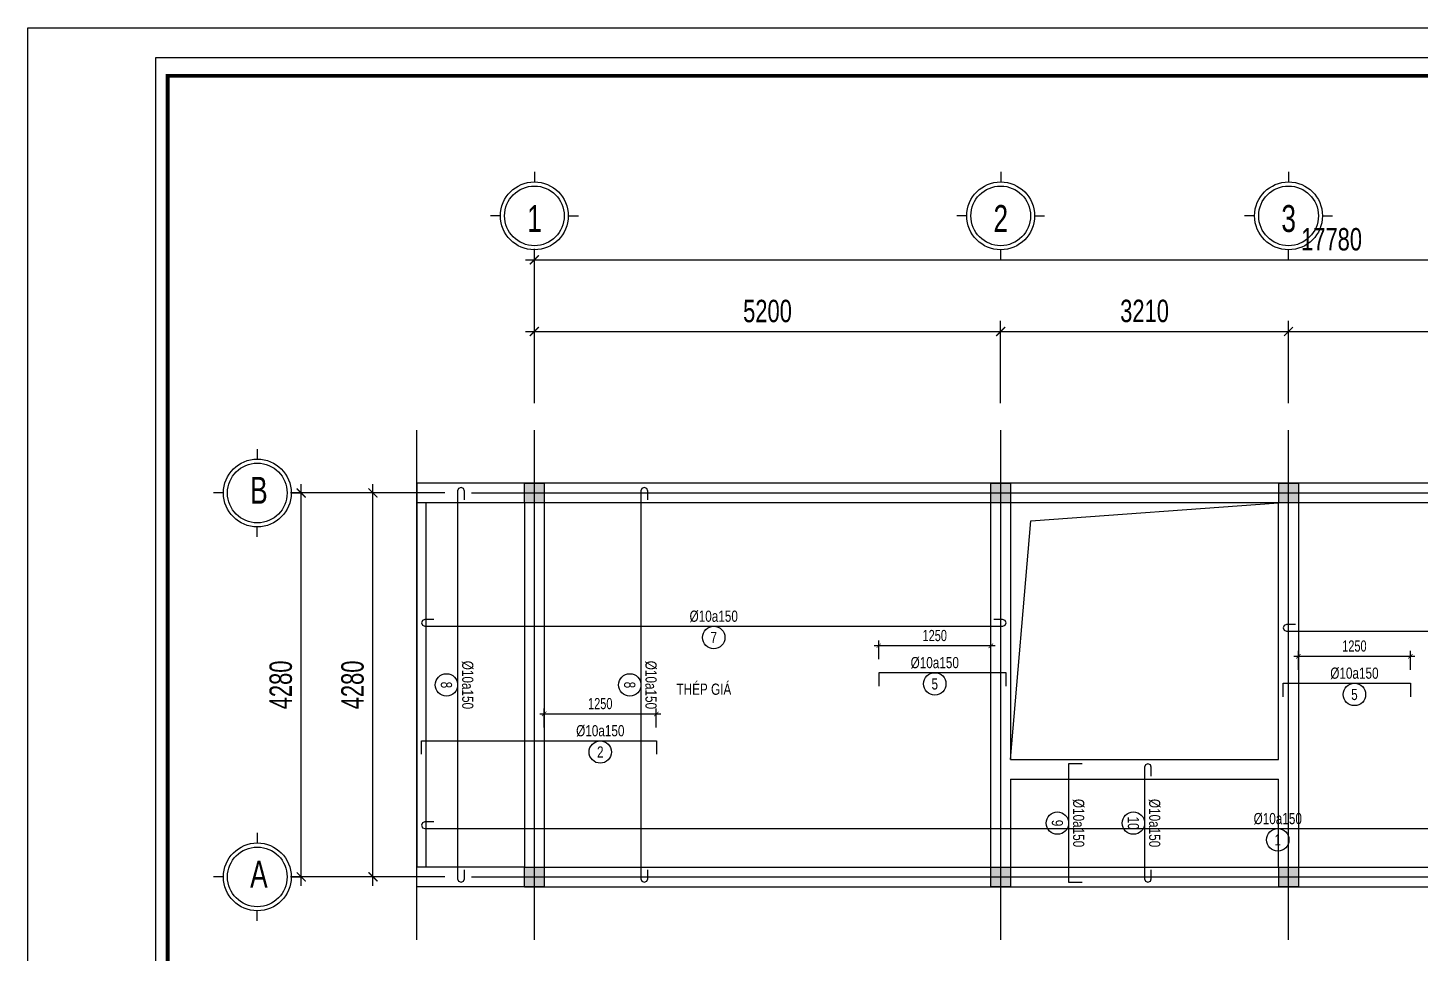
# Model space of a CAD drawing. Header units: inches. Extents: x 442278 to 842836, y -356313 to 59457.
# Drawn here: x 788970 to 804497, y -76923 to -66608 of the extents above; entities that cross this region are included whole.
import ezdxf
from ezdxf.enums import TextEntityAlignment as Align

# ---------------------------------------------------------------- set-up
doc = ezdxf.new("R2010")
doc.units = ezdxf.units.IN
doc.header["$LTSCALE"] = 250
doc.header["$MEASUREMENT"] = 0
doc.linetypes.add('CENTER', pattern=[50.8, 31.75, -6.35, 6.35, -6.35])
for name, color, linetype in [('3', 9, 'Continuous'), ('gsgsdfg', 31, 'Continuous'), ('LA.BT', 7, 'Continuous'), ('LA.DIM', 251, 'Continuous'), ('LA.KHAC', 252, 'Continuous'), ('LA.TC', 3, 'Continuous'), ('LA.TEXT', 60, 'Continuous'), ('LA.TEXT.MC', 120, 'Continuous'), ('LA.TRUC', 251, 'CENTER'), ('NETTHAY', 8, 'Continuous'), ('NTHAY', 8, 'Continuous'), ('XDIT-BT', 7, 'Continuous'), ('XDIT-MANH', 252, 'Continuous')]:
    doc.layers.add(name, color=color, linetype=linetype)
doc.styles.add('S.STEXT', font='arial.ttf', dxfattribs={"width": 0.7})
doc.styles.add('VnAvantH', font='', dxfattribs={"width": 0.7})
doc.styles.get('VnAvantH').set_extended_font_data('.VnAvantH')
doc.dimstyles.new('S.DIM100', dxfattribs={"dimtxt": 250, "dimasz": 100, "dimexe": 120, "dimexo": 0, "dimgap": 100, "dimtad": 1, "dimdec": 0, "dimzin": 13, "dimdsep": 46, "dimtxsty": 'S.STEXT', "dimblk": 'ARCHTICK', "dimblk1": 'ARCHTICK', "dimcen": 0, "dimdle": 100, "dimclrd": 251, "dimclre": 251, "dimclrt": 60, "dimadec": 0, "dimazin": 0, "dimtfac": 1, "dimtdec": 0, "dimtix": 1, "dimtmove": 2, "dimatfit": 3, "dimfxl": 1, "dimtolj": 1, "dimtzin": 13, "dimarcsym": 0})
doc.dimstyles.new('S.DIM50', dxfattribs={"dimscale": 50, "dimtxt": 2.5, "dimasz": 1, "dimexe": 1.2, "dimexo": 0, "dimgap": 1, "dimtad": 1, "dimdec": 0, "dimzin": 13, "dimdsep": 46, "dimtxsty": 'S.STEXT', "dimblk": 'ARCHTICK', "dimblk1": 'ARCHTICK', "dimcen": 0, "dimdle": 1, "dimclrd": 251, "dimclre": 251, "dimclrt": 60, "dimadec": 0, "dimazin": 0, "dimtfac": 1, "dimtdec": 0, "dimtix": 1, "dimtmove": 2, "dimatfit": 3, "dimfxl": 1, "dimtolj": 1, "dimtzin": 13, "dimarcsym": 0})

# ---------------------------------------------------------------- blocks, each defined once
blk = doc.blocks.new('KHUNG CHUAN SEICO')
at = {"layer": 'DEFPOINTS', "lineweight": -3, "ltscale": 2000}
blk.add_lwpolyline([(0, 397.16), (572.13, 397.16), (572.13, 0), (0, 0)], close=True, dxfattribs=at)
at = {"layer": 'gsgsdfg'}
blk.add_lwpolyline([(0, 397.16), (572.13, 397.16), (572.13, 0), (0, 0)], close=True, dxfattribs=at)
blk.add_lwpolyline([(0, 397.16), (572.13, 397.16), (572.13, 0), (0, 0)], close=True, dxfattribs=at)
at = {"layer": 'NETTHAY', "ltscale": 0.5, "const_width": 0.743}
blk.add_lwpolyline([(26.26, 388.15), (460.75, 388.15), (460.75, 7.88), (26.26, 7.88), (26.26, 388.51)], dxfattribs=at)
at = {"layer": 'NTHAY', "lineweight": -3, "ltscale": 2000}
blk.add_lwpolyline([(24.06, 391.61), (565.91, 391.61), (565.91, 5.55), (24.06, 5.55)], close=True, dxfattribs=at)
at = {"layer": '3', "ltscale": 0.5, "style": 'VnAvantH'}
for tag, height, p in [('DRAWING1', 4.75, (514.01, 46.77)), ('DRAWING2', 4.75, (514.07, 36.02)), ('DATE', 2.5, (477.02, 18.64))]:
    blk.add_attdef(tag, text='', height=height, dxfattribs=at).set_placement(p, align=Align.CENTER)
blk = doc.blocks.new('_ArchTick')
at = {"color": 0, "linetype": 'ByBlock', "const_width": 0.15}
blk.add_lwpolyline([(-0.5, -0.5), (0.5, 0.5)], dxfattribs=at)
blk = doc.blocks.new('*D807')
at = {"layer": 'DEFPOINTS', "color": 0, "transparency": 16777216}
for p in [(792819, -71793), (793619, -71793), (793619, -76073)]:
    blk.add_point(p, dxfattribs=at)
at = {"layer": 'LA.DIM', "color": 251, "lineweight": -2, "transparency": 16777216}
for p, q in [((792819, -76173), (792819, -71693)), ((793619, -71793), (792699, -71793)), ((793619, -76073), (792699, -76073))]:
    blk.add_line(p, q, dxfattribs=at)
at = {"layer": 'LA.DIM', "color": 251, "lineweight": -2, "transparency": 16777216, "xscale": 100, "yscale": 100, "zscale": 100}
for p, rotation in [((792819, -71793), 90), ((792819, -76073), 270)]:
    blk.add_blockref('_ArchTick', p, dxfattribs=dict(at, rotation=rotation))
at = {"layer": 'LA.DIM', "color": 60, "transparency": 16777216, "insert": (792592, -73933), "char_height": 250, "attachment_point": 5, "rotation": 90, "style": 'S.STEXT'}
blk.add_mtext('\\A1;4280', dxfattribs=at)
blk = doc.blocks.new('*D808')
at = {"layer": 'DEFPOINTS', "color": 0, "transparency": 16777216}
for p in [(792019, -71793), (793619, -71793), (793619, -76073)]:
    blk.add_point(p, dxfattribs=at)
at = {"layer": 'LA.DIM', "color": 251, "lineweight": -2, "transparency": 16777216}
for p, q in [((792019, -76173), (792019, -71693)), ((793619, -71793), (791899, -71793)), ((793619, -76073), (791899, -76073))]:
    blk.add_line(p, q, dxfattribs=at)
at = {"layer": 'LA.DIM', "color": 251, "lineweight": -2, "transparency": 16777216, "xscale": 100, "yscale": 100, "zscale": 100}
for p, rotation in [((792019, -71793), 90), ((792019, -76073), 270)]:
    blk.add_blockref('_ArchTick', p, dxfattribs=dict(at, rotation=rotation))
at = {"layer": 'LA.DIM', "color": 60, "transparency": 16777216, "insert": (791792, -73933), "char_height": 250, "attachment_point": 5, "rotation": 90, "style": 'S.STEXT'}
blk.add_mtext('\\A1;4280', dxfattribs=at)
blk = doc.blocks.new('*D813')
at = {"layer": 'DEFPOINTS', "color": 0, "transparency": 16777216}
for p in [(799819, -69993), (794619, -70793), (799819, -70793)]:
    blk.add_point(p, dxfattribs=at)
at = {"layer": 'LA.DIM', "color": 251, "lineweight": -2, "transparency": 16777216}
for p, q in [((794519, -69993), (799919, -69993)), ((794619, -70793), (794619, -69873)), ((799819, -70793), (799819, -69873))]:
    blk.add_line(p, q, dxfattribs=at)
at = {"layer": 'LA.DIM', "color": 251, "lineweight": -2, "transparency": 16777216, "xscale": 100, "yscale": 100, "zscale": 100, "rotation": 180}
blk.add_blockref('_ArchTick', (794619, -69993), dxfattribs=at)
at = {"layer": 'LA.DIM', "color": 251, "lineweight": -2, "transparency": 16777216, "xscale": 100, "yscale": 100, "zscale": 100}
blk.add_blockref('_ArchTick', (799819, -69993), dxfattribs=at)
at = {"layer": 'LA.DIM', "color": 60, "transparency": 16777216, "insert": (797219, -69766), "char_height": 250, "attachment_point": 5, "style": 'S.STEXT'}
blk.add_mtext('\\A1;5200', dxfattribs=at)
blk = doc.blocks.new('*D814')
at = {"layer": 'DEFPOINTS', "color": 0, "transparency": 16777216}
for p in [(812399, -69193), (794619, -70793), (812399, -70793)]:
    blk.add_point(p, dxfattribs=at)
at = {"layer": 'LA.DIM', "color": 251, "lineweight": -2, "transparency": 16777216}
for p, q in [((794619, -70793), (794619, -69073)), ((812399, -70793), (812399, -69073)), ((794519, -69193), (812499, -69193))]:
    blk.add_line(p, q, dxfattribs=at)
at = {"layer": 'LA.DIM', "color": 251, "lineweight": -2, "transparency": 16777216, "xscale": 100, "yscale": 100, "zscale": 100, "rotation": 180}
blk.add_blockref('_ArchTick', (794619, -69193), dxfattribs=at)
at = {"layer": 'LA.DIM', "color": 251, "lineweight": -2, "transparency": 16777216, "xscale": 100, "yscale": 100, "zscale": 100}
blk.add_blockref('_ArchTick', (812399, -69193), dxfattribs=at)
at = {"layer": 'LA.DIM', "color": 60, "transparency": 16777216, "insert": (803509, -68966), "char_height": 250, "attachment_point": 5, "style": 'S.STEXT'}
blk.add_mtext('\\A1;17780', dxfattribs=at)
blk = doc.blocks.new('*D817')
at = {"layer": 'DEFPOINTS', "color": 0, "transparency": 16777216}
for p in [(803029, -69993), (799819, -70793), (803029, -70793)]:
    blk.add_point(p, dxfattribs=at)
at = {"layer": 'LA.DIM', "color": 251, "lineweight": -2, "transparency": 16777216}
for p, q in [((799719, -69993), (803129, -69993)), ((799819, -70793), (799819, -69873)), ((803029, -70793), (803029, -69873))]:
    blk.add_line(p, q, dxfattribs=at)
at = {"layer": 'LA.DIM', "color": 251, "lineweight": -2, "transparency": 16777216, "xscale": 100, "yscale": 100, "zscale": 100, "rotation": 180}
blk.add_blockref('_ArchTick', (799819, -69993), dxfattribs=at)
at = {"layer": 'LA.DIM', "color": 251, "lineweight": -2, "transparency": 16777216, "xscale": 100, "yscale": 100, "zscale": 100}
blk.add_blockref('_ArchTick', (803029, -69993), dxfattribs=at)
at = {"layer": 'LA.DIM', "color": 60, "transparency": 16777216, "insert": (801424, -69765), "char_height": 250, "attachment_point": 5, "style": 'S.STEXT'}
blk.add_mtext('\\A1;3210', dxfattribs=at)
blk = doc.blocks.new('*D818')
at = {"layer": 'DEFPOINTS', "color": 0, "transparency": 16777216}
for p in [(812399, -69193), (794619, -70793), (812399, -70793)]:
    blk.add_point(p, dxfattribs=at)
at = {"layer": 'LA.DIM', "color": 251, "lineweight": -2, "transparency": 16777216}
for p, q in [((794619, -70793), (794619, -69073)), ((812399, -70793), (812399, -69073)), ((794519, -69193), (812499, -69193))]:
    blk.add_line(p, q, dxfattribs=at)
at = {"layer": 'LA.DIM', "color": 251, "lineweight": -2, "transparency": 16777216, "xscale": 100, "yscale": 100, "zscale": 100, "rotation": 180}
blk.add_blockref('_ArchTick', (794619, -69193), dxfattribs=at)
at = {"layer": 'LA.DIM', "color": 251, "lineweight": -2, "transparency": 16777216, "xscale": 100, "yscale": 100, "zscale": 100}
blk.add_blockref('_ArchTick', (812399, -69193), dxfattribs=at)
at = {"layer": 'LA.DIM', "color": 60, "transparency": 16777216, "insert": (803509, -68966), "char_height": 250, "attachment_point": 5, "style": 'S.STEXT'}
blk.add_mtext('\\A1;17780', dxfattribs=at)
blk = doc.blocks.new('*D821')
at = {"layer": 'DEFPOINTS', "color": 0, "transparency": 16777216}
for p in [(808189, -69993), (803029, -70793), (808189, -70793)]:
    blk.add_point(p, dxfattribs=at)
at = {"layer": 'LA.DIM', "color": 251, "lineweight": -2, "transparency": 16777216}
for p, q in [((802929, -69993), (808289, -69993)), ((803029, -70793), (803029, -69873)), ((808189, -70793), (808189, -69873))]:
    blk.add_line(p, q, dxfattribs=at)
at = {"layer": 'LA.DIM', "color": 251, "lineweight": -2, "transparency": 16777216, "xscale": 100, "yscale": 100, "zscale": 100, "rotation": 180}
blk.add_blockref('_ArchTick', (803029, -69993), dxfattribs=at)
at = {"layer": 'LA.DIM', "color": 251, "lineweight": -2, "transparency": 16777216, "xscale": 100, "yscale": 100, "zscale": 100}
blk.add_blockref('_ArchTick', (808189, -69993), dxfattribs=at)
at = {"layer": 'LA.DIM', "color": 60, "transparency": 16777216, "insert": (805609, -69766), "char_height": 250, "attachment_point": 5, "style": 'S.STEXT'}
blk.add_mtext('\\A1;5160', dxfattribs=at)
blk = doc.blocks.new('*D822')
at = {"layer": 'DEFPOINTS', "color": 0, "transparency": 16777216}
for p in [(812399, -69193), (794619, -70793), (812399, -70793)]:
    blk.add_point(p, dxfattribs=at)
at = {"layer": 'LA.DIM', "color": 251, "lineweight": -2, "transparency": 16777216}
for p, q in [((794619, -70793), (794619, -69073)), ((812399, -70793), (812399, -69073)), ((794519, -69193), (812499, -69193))]:
    blk.add_line(p, q, dxfattribs=at)
at = {"layer": 'LA.DIM', "color": 251, "lineweight": -2, "transparency": 16777216, "xscale": 100, "yscale": 100, "zscale": 100, "rotation": 180}
blk.add_blockref('_ArchTick', (794619, -69193), dxfattribs=at)
at = {"layer": 'LA.DIM', "color": 251, "lineweight": -2, "transparency": 16777216, "xscale": 100, "yscale": 100, "zscale": 100}
blk.add_blockref('_ArchTick', (812399, -69193), dxfattribs=at)
at = {"layer": 'LA.DIM', "color": 60, "transparency": 16777216, "insert": (803509, -68966), "char_height": 250, "attachment_point": 5, "style": 'S.STEXT'}
blk.add_mtext('\\A1;17780', dxfattribs=at)
blk = doc.blocks.new('*D826')
at = {"layer": 'DEFPOINTS', "color": 0, "transparency": 16777216}
for p in [(812399, -69193), (794619, -70793), (812399, -70793)]:
    blk.add_point(p, dxfattribs=at)
at = {"layer": 'LA.DIM', "color": 251, "lineweight": -2, "transparency": 16777216}
for p, q in [((794619, -70793), (794619, -69073)), ((812399, -70793), (812399, -69073)), ((794519, -69193), (812499, -69193))]:
    blk.add_line(p, q, dxfattribs=at)
at = {"layer": 'LA.DIM', "color": 251, "lineweight": -2, "transparency": 16777216, "xscale": 100, "yscale": 100, "zscale": 100, "rotation": 180}
blk.add_blockref('_ArchTick', (794619, -69193), dxfattribs=at)
at = {"layer": 'LA.DIM', "color": 251, "lineweight": -2, "transparency": 16777216, "xscale": 100, "yscale": 100, "zscale": 100}
blk.add_blockref('_ArchTick', (812399, -69193), dxfattribs=at)
at = {"layer": 'LA.DIM', "color": 60, "transparency": 16777216, "insert": (803509, -68966), "char_height": 250, "attachment_point": 5, "style": 'S.STEXT'}
blk.add_mtext('\\A1;17780', dxfattribs=at)
blk = doc.blocks.new('*D804')
at = {"layer": 'DEFPOINTS', "color": 0, "transparency": 16777216}
for p in [(795979, -74256), (794729, -74406), (795979, -74406)]:
    blk.add_point(p, dxfattribs=at)
at = {"layer": 'LA.DIM', "color": 251, "lineweight": -2, "transparency": 16777216}
for p, q in [((794729, -74406), (794729, -74196)), ((795979, -74406), (795979, -74196)), ((794679, -74256), (796029, -74256))]:
    blk.add_line(p, q, dxfattribs=at)
at = {"layer": 'LA.DIM', "color": 251, "lineweight": -2, "transparency": 16777216, "xscale": 50, "yscale": 50, "zscale": 50, "rotation": 180}
blk.add_blockref('_ArchTick', (794729, -74256), dxfattribs=at)
at = {"layer": 'LA.DIM', "color": 251, "lineweight": -2, "transparency": 16777216, "xscale": 50, "yscale": 50, "zscale": 50}
blk.add_blockref('_ArchTick', (795979, -74256), dxfattribs=at)
at = {"layer": 'LA.DIM', "color": 60, "transparency": 16777216, "insert": (795354, -74142), "char_height": 125, "attachment_point": 5, "style": 'S.STEXT'}
blk.add_mtext('\\A1;1250', dxfattribs=at)
blk = doc.blocks.new('*D828')
at = {"layer": 'DEFPOINTS', "color": 0, "transparency": 16777216}
for p in [(798459, -73497), (798459, -73647), (799709, -73647)]:
    blk.add_point(p, dxfattribs=at)
at = {"layer": 'LA.DIM', "color": 251, "lineweight": -2, "transparency": 16777216}
for p, q in [((798459, -73647), (798459, -73437)), ((799709, -73647), (799709, -73437)), ((799759, -73497), (798409, -73497))]:
    blk.add_line(p, q, dxfattribs=at)
at = {"layer": 'LA.DIM', "color": 251, "lineweight": -2, "transparency": 16777216, "xscale": 50, "yscale": 50, "zscale": 50, "rotation": 180}
blk.add_blockref('_ArchTick', (798459, -73497), dxfattribs=at)
at = {"layer": 'LA.DIM', "color": 251, "lineweight": -2, "transparency": 16777216, "xscale": 50, "yscale": 50, "zscale": 50}
blk.add_blockref('_ArchTick', (799709, -73497), dxfattribs=at)
at = {"layer": 'LA.DIM', "color": 60, "transparency": 16777216, "insert": (799084, -73383), "char_height": 125, "attachment_point": 5, "style": 'S.STEXT'}
blk.add_mtext('\\A1;1250', dxfattribs=at)
blk = doc.blocks.new('*D805')
at = {"layer": 'DEFPOINTS', "color": 0, "transparency": 16777216}
for p in [(804389, -73614), (803139, -73764), (804389, -73764)]:
    blk.add_point(p, dxfattribs=at)
at = {"layer": 'LA.DIM', "color": 251, "lineweight": -2, "transparency": 16777216}
for p, q in [((803139, -73764), (803139, -73554)), ((804389, -73764), (804389, -73554)), ((803089, -73614), (804439, -73614))]:
    blk.add_line(p, q, dxfattribs=at)
at = {"layer": 'LA.DIM', "color": 251, "lineweight": -2, "transparency": 16777216, "xscale": 50, "yscale": 50, "zscale": 50, "rotation": 180}
blk.add_blockref('_ArchTick', (803139, -73614), dxfattribs=at)
at = {"layer": 'LA.DIM', "color": 251, "lineweight": -2, "transparency": 16777216, "xscale": 50, "yscale": 50, "zscale": 50}
blk.add_blockref('_ArchTick', (804389, -73614), dxfattribs=at)
at = {"layer": 'LA.DIM', "color": 60, "transparency": 16777216, "insert": (803764, -73500), "char_height": 125, "attachment_point": 5, "style": 'S.STEXT'}
blk.add_mtext('\\A1;1250', dxfattribs=at)

msp = doc.modelspace()

# ---------------------------------------------------------------- hatches: boundary and pattern name
at = {"layer": 'LA.KHAC'}
for points in [[(794509.68, -71903.14), (794509.68, -71683.14), (794729.68, -71683.14), (794729.68, -71903.14)], [(799709.68, -71903.14), (799709.68, -71683.14), (799929.68, -71683.14), (799929.68, -71903.14)], [(802919.68, -71903.14), (802919.68, -71683.14), (803139.68, -71683.14), (803139.68, -71903.14)], [(794509.68, -76183.14), (794509.68, -75963.14), (794729.68, -75963.14), (794729.68, -76183.14)], [(799709.68, -76183.14), (799709.68, -75963.14), (799929.68, -75963.14), (799929.68, -76183.14)], [(802919.68, -76183.14), (802919.68, -75963.14), (803139.68, -75963.14), (803139.68, -76183.14)]]:
    msp.add_hatch(color=256, dxfattribs=at).paths.add_polyline_path(points, flags=16)

# ---------------------------------------------------------------- linework, layer by layer
at = {"layer": 'LA.BT'}
for points in [[(794509.68, -71903.14), (794509.68, -71683.14), (794729.68, -71683.14), (794729.68, -71903.14)], [(799709.68, -71903.14), (799709.68, -71683.14), (799929.68, -71683.14), (799929.68, -71903.14)], [(802919.68, -71903.14), (802919.68, -71683.14), (803139.68, -71683.14), (803139.68, -71903.14)], [(794509.68, -76183.14), (794509.68, -75963.14), (794729.68, -75963.14), (794729.68, -76183.14)], [(799709.68, -76183.14), (799709.68, -75963.14), (799929.68, -75963.14), (799929.68, -76183.14)], [(802919.68, -76183.14), (802919.68, -75963.14), (803139.68, -75963.14), (803139.68, -76183.14)]]:
    msp.add_lwpolyline(points, close=True, dxfattribs=at)
at = {"layer": 'LA.TC'}
for points in [[(793838.34, -71871.21), (793838.34, -71771.21), (793827.58, -71744.42), (793801.13, -71733.14), (793774.61, -71744.12), (793763.63, -71770.64), (793763.63, -76095.64), (793774.61, -76122.16), (793801.13, -76133.14), (793827.58, -76121.87), (793838.34, -76095.08), (793838.34, -75995.08)], [(795882.6, -71871.21), (795882.6, -71771.21), (795871.84, -71744.42), (795845.38, -71733.14), (795818.87, -71744.12), (795807.88, -71770.64), (795807.88, -76095.64), (795818.87, -76122.16), (795845.38, -76133.14), (795871.84, -76121.87), (795882.6, -76095.08), (795882.6, -75995.08)], [(793497.42, -73204.58), (793397.42, -73204.58), (793370.62, -73215.34), (793359.35, -73241.79), (793370.33, -73268.31), (793396.85, -73279.29), (799841.85, -73279.29), (799868.37, -73268.31), (799879.35, -73241.79), (799868.07, -73215.34), (799841.28, -73204.58), (799741.28, -73204.58)], [(803107.42, -73258.43), (803007.42, -73258.43), (802980.62, -73269.19), (802969.35, -73295.64), (802980.33, -73322.16), (803006.85, -73333.14), (812421.85, -73333.14), (812448.37, -73322.16), (812459.35, -73295.64), (812448.07, -73269.19), (812421.28, -73258.43), (812321.28, -73258.43)], [(799879.35, -73946.6), (799879.35, -73796.6), (798459.35, -73796.6), (798459.35, -73946.6)], [(802969.35, -74064.06), (802969.35, -73914.06), (804389.35, -73914.06), (804389.35, -74064.06)], [(793359.35, -74705.8), (793359.35, -74555.8), (795979.35, -74555.8), (795979.35, -74705.8)], [(800726.55, -74813.14), (800576.55, -74813.14), (800576.55, -76133.14), (800726.55, -76133.14)], [(801499.06, -74951.21), (801499.06, -74851.21), (801488.3, -74824.42), (801461.85, -74813.14), (801435.33, -74824.12), (801424.35, -74850.64), (801424.35, -76095.64), (801435.33, -76122.16), (801461.85, -76133.14), (801488.3, -76121.87), (801499.06, -76095.08), (801499.06, -75995.08)], [(793497.42, -75460.67), (793397.42, -75460.67), (793370.62, -75471.43), (793359.35, -75497.88), (793370.33, -75524.4), (793396.85, -75535.38), (812421.85, -75535.38), (812448.37, -75524.4), (812459.35, -75497.88), (812448.07, -75471.43), (812421.28, -75460.67), (812321.28, -75460.67)]]:
    msp.add_lwpolyline(points, dxfattribs=at)
at = {"layer": 'LA.TEXT.MC', "color": 252}
for centre in [(796619.35, -73404.29), (793638.63, -73933.14), (795682.88, -73933.14), (799084.35, -73921.6), (803764.35, -74039.06), (795354.35, -74680.8), (800451.55, -75473.14), (801299.35, -75473.14), (802909.35, -75660.38)]:
    msp.add_circle(centre, 125, dxfattribs=at)
at = {"layer": 'LA.TRUC', "ltscale": 30}
for p, q in [((793309.35, -76773.14), (793309.35, -71093.14)), ((794619.35, -76773.14), (794619.35, -71093.14)), ((799819.35, -76773.14), (799819.35, -71093.14)), ((803029.35, -76773.14), (803029.35, -71093.14)), ((793919.35, -71793.14), (813099.35, -71793.14)), ((793919.35, -76073.14), (813099.35, -76073.14))]:
    msp.add_line(p, q, dxfattribs=at)
at = {"layer": 'XDIT-BT'}
for p, q in [((812509.35, -71683.14), (793309.35, -71683.14)), ((793309.35, -71683.14), (793309.35, -71903.14)), ((794509.35, -71903.14), (793309.35, -71903.14)), ((793309.35, -71903.14), (793309.35, -75963.14)), ((793409.35, -71903.14), (793409.35, -75963.14)), ((794509.35, -71903.14), (794509.35, -75963.14)), ((799709.35, -71903.14), (794729.35, -71903.14)), ((794729.35, -71903.14), (794729.35, -75963.14)), ((799709.35, -75963.14), (799709.35, -71903.14)), ((808079.35, -71903.14), (803139.35, -71903.14)), ((803139.35, -71903.14), (803139.35, -75963.14)), ((799929.35, -74763.14), (802919.35, -74763.14)), ((799929.35, -74983.14), (802919.35, -74983.14)), ((799929.35, -74983.14), (799929.35, -75963.14)), ((802919.35, -75963.14), (802919.35, -74983.14)), ((794509.35, -75963.14), (793309.35, -75963.14)), ((793309.35, -76183.14), (793309.35, -75963.14)), ((794729.35, -75963.14), (799709.35, -75963.14)), ((799929.35, -75963.14), (802919.35, -75963.14)), ((803139.35, -75963.14), (808079.35, -75963.14)), ((794509.35, -76183.14), (793309.35, -76183.14)), ((794509.35, -76183.14), (812509.35, -76183.14))]:
    msp.add_line(p, q, dxfattribs=at)
msp.add_lwpolyline([(802919.35, -74763.14), (802919.35, -71903.14), (799929.35, -71903.14), (799929.35, -74763.14)], dxfattribs=at)
at = {"layer": 'XDIT-BT', "linetype": 'Continuous'}
for centre in [(794619.35, -68703.37), (799819.35, -68703.37), (803029.35, -68703.37), (791529.57, -71793.14), (791529.57, -76073.14)]:
    msp.add_circle(centre, 332.64, dxfattribs=at)
at = {"layer": 'XDIT-MANH', "linetype": 'Continuous'}
for p, q in [((794619.35, -68213.14), (794619.35, -68325.09)), ((799819.35, -68213.14), (799819.35, -68325.09)), ((803029.35, -68213.14), (803029.35, -68325.09)), ((794241.07, -68703.37), (794129.13, -68703.37)), ((794997.63, -68703.37), (795109.57, -68703.37)), ((799441.07, -68703.37), (799329.13, -68703.37)), ((800197.63, -68703.37), (800309.57, -68703.37)), ((802651.07, -68703.37), (802539.13, -68703.37)), ((803407.63, -68703.37), (803519.57, -68703.37)), ((794619.35, -69193.59), (794619.35, -69081.64)), ((799819.35, -69193.59), (799819.35, -69081.64)), ((803029.35, -69193.59), (803029.35, -69081.64)), ((791529.57, -71302.92), (791529.57, -71414.87)), ((791151.29, -71793.14), (791039.35, -71793.14)), ((791907.85, -71793.14), (792019.79, -71793.14)), ((791529.57, -72283.37), (791529.57, -72171.42)), ((791529.57, -75582.92), (791529.57, -75694.87)), ((791151.29, -76073.14), (791039.35, -76073.14)), ((791907.85, -76073.14), (792019.79, -76073.14)), ((791529.57, -76563.37), (791529.57, -76451.42))]:
    msp.add_line(p, q, dxfattribs=at)
at = {"layer": 'XDIT-MANH'}
for p, q in [((800155.95, -72103.37), (802919.35, -71903.14)), ((799929.35, -74763.14), (800155.95, -72103.37))]:
    msp.add_line(p, q, dxfattribs=at)
at = {"layer": 'XDIT-MANH', "linetype": 'Continuous'}
for centre in [(794619.35, -68703.37), (799819.35, -68703.37), (803029.35, -68703.37), (791529.57, -71793.14), (791529.57, -76073.14)]:
    msp.add_circle(centre, 378.28, dxfattribs=at)

# ---------------------------------------------------------------- block references
at = {"layer": 'LA.DIM', "xscale": 59.35300561240523, "yscale": 59.35300561205079, "zscale": 59.35300561188299}
msp.add_blockref('KHUNG CHUAN SEICO', (788970.47, -90180.34), dxfattribs=at)

# ---------------------------------------------------------------- texts
at = {"layer": 'LA.KHAC', "style": 'S.STEXT', "width": 0.75}
msp.add_text('THÉP GIÁ', height=125, dxfattribs=at).set_placement((796509.35, -74043.14), align=Align.CENTER)
at = {"layer": 'LA.TEXT', "style": 'S.STEXT', "width": 0.7}
for s, p in [('1', (794539.35, -68883.14)), ('2', (799739.35, -68883.14)), ('3', (802949.35, -68883.14)), ('B', (791449.35, -71913.14)), ('A', (791449.35, -76193.14))]:
    msp.add_text(s, height=300, dxfattribs=at).set_placement(p)
at = {"layer": 'LA.TEXT', "style": 'S.STEXT', "width": 0.75}
for p in [(796619.35, -73229.29), (799084.35, -73746.6), (803764.35, -73864.06), (795354.35, -74505.8), (802909.35, -75485.38)]:
    msp.add_text('%%C10a150', height=125, dxfattribs=at).set_placement(p, align=Align.CENTER)
for p in [(793813.63, -73933.14), (795857.88, -73933.14), (800626.55, -75473.14), (801474.35, -75473.14)]:
    msp.add_text('%%C10a150', height=125, rotation=270, dxfattribs=at).set_placement(p, align=Align.CENTER)
at = {"layer": 'LA.TEXT.MC', "style": 'S.STEXT', "width": 0.75}
for s, p in [('7', (796619.35, -73404.29)), ('5', (799084.35, -73921.6)), ('5', (803764.35, -74039.06)), ('2', (795354.35, -74680.8)), ('1', (802909.35, -75660.38))]:
    msp.add_text(s, height=125, dxfattribs=at).set_placement(p, align=Align.MIDDLE_CENTER)
for s, p in [('8', (793638.63, -73933.14)), ('8', (795682.88, -73933.14)), ('9', (800451.55, -75473.14)), ('10', (801299.35, -75473.14))]:
    msp.add_text(s, height=125, rotation=270, dxfattribs=at).set_placement(p, align=Align.MIDDLE_CENTER)

# ---------------------------------------------------------------- dimensions: what is measured, and where the dimension line sits
at = {"layer": 'LA.DIM'}
for base, p1, p2, picture, middle in [((812399.35, -69193.14), (794619.35, -70793.14), (812399.35, -70793.14), '*D814', (803509.35, -68965.5)), ((812399.35, -69193.14), (794619.35, -70793.14), (812399.35, -70793.14), '*D818', (803509.35, -68965.5)), ((812399.35, -69193.14), (794619.35, -70793.14), (812399.35, -70793.14), '*D822', (803509.35, -68965.5)), ((812399.35, -69193.14), (794619.35, -70793.14), (812399.35, -70793.14), '*D826', (803509.35, -68965.5)), ((799819.35, -69993.14), (794619.35, -70793.14), (799819.35, -70793.14), '*D813', (797219.35, -69765.5)), ((803029.35, -69993.14), (799819.35, -70793.14), (803029.35, -70793.14), '*D817', (801424.35, -69765.42)), ((808189.35, -69993.14), (803029.35, -70793.14), (808189.35, -70793.14), '*D821', (805609.35, -69765.5))]:
    dim = msp.add_linear_dim(base=base, p1=p1, p2=p2, dimstyle='S.DIM100', dxfattribs=at)
    dim.commit()
    dim.dimension.update_dxf_attribs({"geometry": picture, "text_midpoint": middle})
for base, picture, middle in [((792019.35, -71793.14), '*D808', (791791.7, -73933.14)), ((792819.35, -71793.14), '*D807', (792591.7, -73933.14))]:
    dim = msp.add_linear_dim(base=base, p1=(793619.35, -76073.14), p2=(793619.35, -71793.14), angle=90, dimstyle='S.DIM100', dxfattribs=at)
    dim.commit()
    dim.dimension.update_dxf_attribs({"geometry": picture, "text_midpoint": middle})
for p1, p2, distance, picture, middle in [((799709.35, -73646.6), (798459.35, -73646.6), -150, '*D828', (799084.35, -73382.78)), ((803139.35, -73764.06), (804389.35, -73764.06), 150, '*D805', (803764.35, -73500.24)), ((794729.35, -74405.8), (795979.35, -74405.8), 150, '*D804', (795354.35, -74141.98))]:
    dim = msp.add_aligned_dim(p1=p1, p2=p2, distance=distance, dimstyle='S.DIM50', dxfattribs=at)
    dim.commit()
    dim.dimension.update_dxf_attribs({"geometry": picture, "text_midpoint": middle})

doc.saveas('drawing.dxf')
